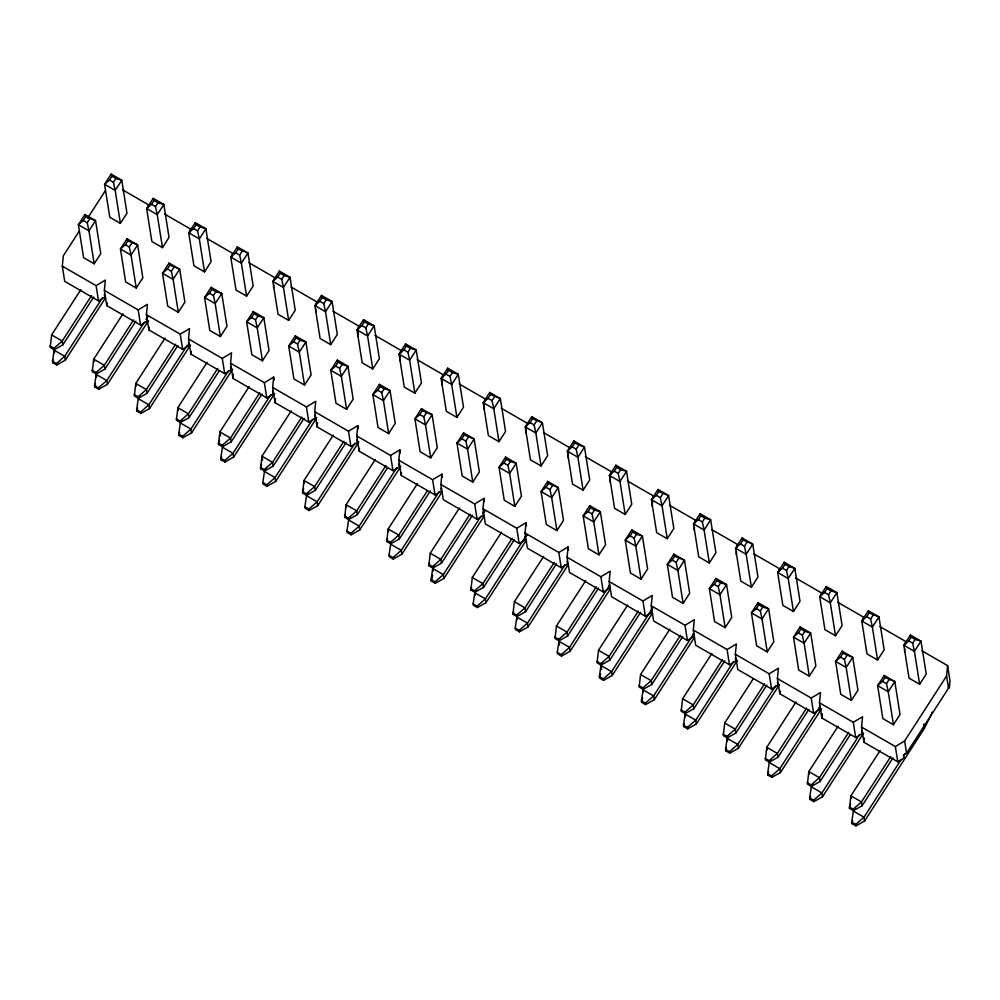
<?xml version="1.0" encoding="UTF-8"?>
<svg xmlns="http://www.w3.org/2000/svg" width="1000" height="1000" viewBox="0 0 1000 1000"><rect width="100%" height="100%" fill="white"/><g stroke="black" fill="none" stroke-linecap="round" stroke-linejoin="round"><path stroke-width="1.5" d="M104.338 294.075L104.812 297.062L98.5 300.863L64.713 281.375L62.312 266.163L63.312 255.812L79.25 231.112M146.412 318.325L146.888 321.325L140.575 325.125L106.788 305.637L104.375 290.425L105.375 280.075L96.1 285.65L62.312 266.163M106.788 305.637L107.062 302.825M148.05 207.662L148.338 204.713L122.662 189.9M188.475 342.587L188.95 345.588L182.638 349.375L148.85 329.9L146.438 314.688L147.438 304.325L138.162 309.913L104.375 290.425M148.85 329.9L149.125 327.075M190.113 231.925L190.4 228.962L164.725 214.163M230.538 366.85L231.012 369.837L224.7 373.638L190.912 354.15L188.512 338.938L189.513 328.587L180.225 334.162L146.438 314.688M190.912 354.15L191.188 351.337M232.188 256.188L232.475 253.225L206.788 238.425M272.6 391.112L273.075 394.1L266.762 397.9L232.987 378.413L230.575 363.2L231.575 352.85L222.288 358.425L188.512 338.938M232.987 378.413L233.388 374.188M273.538 287.838L273.825 284.875M274.25 280.438L274.538 277.488L248.863 262.675M314.675 415.363L315.15 418.363L308.837 422.15L275.05 402.675L272.638 387.463L273.637 377.1L264.363 382.688L230.575 363.2M275.05 402.675L275.462 398.45M315.6 312.1L315.887 309.137M316.175 306.188L316.6 301.75L290.925 286.938M356.737 439.625L357.212 442.612L350.9 446.413L317.113 426.925L314.7 411.712L315.712 401.362L306.425 406.938L272.638 387.463M317.113 426.925L317.525 422.7M357.663 336.362L358.1 331.925M358.375 328.963L358.663 326L332.987 311.2M398.8 463.888L399.275 466.875L392.962 470.675L359.175 451.188L356.775 435.975L357.775 425.625L348.488 431.2L314.7 411.712M359.175 451.188L359.45 448.375M399.738 360.613L400.163 356.175M400.45 353.225L400.737 350.262L375.05 335.45M440.875 488.137L441.337 491.138L435.037 494.925L401.25 475.45L398.837 460.238L399.837 449.875L390.562 455.462L356.775 435.975M401.25 475.45L401.525 472.625M441.8 384.875L442.8 374.525L417.125 359.712M484.913 511.213L482.938 512.4L483.413 515.4L477.1 519.188L443.312 499.7L440.9 484.487L441.9 474.137L432.625 479.712L398.837 460.238M483.862 409.137L484.288 404.7M484.575 401.737L484.862 398.775L459.188 383.975M526.987 535.462L525 536.663L525.475 539.65L519.163 543.45L485.375 523.962L482.975 508.75L483.975 498.4L474.688 503.975L440.9 484.487M525.925 433.387L526.362 428.95M526.65 426L526.925 423.038L501.25 408.225M567.062 560.913L567.537 563.913L561.225 567.7L527.45 548.225L525.037 533.013L526.038 522.65L516.75 528.237L482.975 508.75M568 457.65L568.562 451.737M609.138 585.175L609.612 588.175L603.3 591.962L569.513 572.475L567.1 557.263L568.1 546.912L558.825 552.487L525.037 533.013M610.062 481.912L610.487 477.475M610.775 474.513L611.062 471.55L585.388 456.75M651.2 609.438L651.675 612.425L645.362 616.225L611.575 596.737L609.163 581.525L610.163 571.175L600.887 576.75L567.1 557.263M652.125 506.163L652.562 501.725M652.837 498.775L653.125 495.812L627.45 481M693.263 633.688L693.737 636.688L687.425 640.487L653.637 621L651.237 605.788L652.237 595.438L642.95 601.013L609.163 581.525M694.188 530.425L694.475 527.463M694.912 523.025L695.2 520.075L669.513 505.262M735.337 657.95L735.8 660.95L729.488 664.737L695.713 645.263L693.3 630.05L694.3 619.688L685.013 625.275L651.237 605.788M736.263 554.688L736.55 551.725M736.975 547.288L737.262 544.325L711.587 529.525M777.4 682.212L777.875 685.2L771.562 689L737.775 669.513L735.362 654.3L736.363 643.95L727.087 649.525L693.3 630.05M779.038 571.55L779.325 568.587L753.65 553.787M819.463 706.475L819.938 709.463L813.625 713.263L779.837 693.775L777.425 678.562L778.438 668.213L769.15 673.787L735.362 654.3M779.837 693.775L780.113 690.962M821.112 595.8L821.388 592.85L795.713 578.038M861.525 730.725L862 733.725L855.688 737.513L821.9 718.037L819.5 702.825L820.5 692.463L811.213 698.05L777.425 678.562M821.9 718.037L822.312 713.812M863.175 620.062L863.462 617.1L837.788 602.3M921.912 650.812L947.588 665.625L950 680.837L949.325 687.875L948.85 684.887L948.525 688.2L906.562 753.2L903.6 754.987L904.075 757.975L897.763 761.775L863.975 742.288L861.562 727.075L862.562 716.725L853.288 722.3L819.5 702.825M863.975 742.288L864.375 738.062M904.525 651.725L904.812 648.763M905.238 644.325L905.525 641.363L879.85 626.562M948.525 688.2L946.587 675.975L947.588 665.625M93.763 296.962L62.85 344.862L54.2 349.725L50.225 347.425L51.638 334.913L80.887 289.6M52.488 361.25L54.125 350.175L64.725 356.287L65.338 360.125L56.688 364.975L52.713 362.688L52.488 361.25L56.463 363.537L56.688 364.975M135.825 321.225L104.913 369.125L96.263 373.975L92.287 371.688L93.7 359.175L122.95 313.863M94.562 385.513L96.2 374.438L106.8 380.55L107.4 384.375L98.763 389.237L94.787 386.95L94.562 385.513L98.525 387.8L98.763 389.237M177.9 345.475L146.975 393.375L138.338 398.237L134.362 395.95L135.775 383.438L165.012 338.125M190.562 344.975L149.462 408.638L140.825 413.5L136.85 411.2L136.625 409.762L138.262 398.688L139.938 396.087M219.125 371.037L189.05 417.638L180.4 422.5L176.425 420.2L177.838 407.688L207.087 362.388M232.625 369.225L191.537 432.9L182.887 437.75L178.912 435.462L178.688 434.025L180.325 422.95L182 420.35M262.025 394L231.112 441.9L222.463 446.75L218.487 444.462L219.9 431.95L249.15 386.637M220.75 458.288L222.4 447.212L232.987 453.325L233.6 457.15L224.963 462.013L220.987 459.725L220.75 458.288L224.725 460.575L224.963 462.013M304.088 418.25L273.175 466.15L264.538 471.012L260.562 468.725L261.975 456.213L291.212 410.9M316.762 417.75L275.663 481.413L267.025 486.275L263.05 483.975L262.825 482.537L264.462 471.463L266.137 468.862M346.163 442.512L315.238 490.412L306.6 495.275L302.625 492.975L304.037 480.462L333.275 435.163M358.825 442L317.738 505.675L309.088 510.525L305.113 508.237L304.887 506.8L306.525 495.725L308.2 493.125M387.388 468.062L357.312 514.675L348.663 519.525L344.688 517.238L346.1 504.725L375.35 459.412M400.887 466.262L359.8 529.925L351.15 534.788L347.175 532.5L346.95 531.062L348.587 519.987L350.275 517.388M430.288 491.037L399.375 538.925L390.725 543.787L386.75 541.5L388.162 528.987L417.413 483.675M389.012 555.312L390.662 544.237L401.262 550.35L401.863 554.188L393.225 559.05L389.25 556.75L389.012 555.312L392.987 557.612L393.225 559.05M472.362 515.288L441.438 563.188L432.8 568.05L428.825 565.75L430.238 553.237L459.475 507.938M484.188 516.075L443.925 578.45L435.288 583.3L431.312 581.013L431.087 579.575L432.725 568.5L434.4 565.9M514.425 539.55L483.5 587.45L474.862 592.3L470.887 590.013L472.3 577.5L501.55 532.188M526.25 540.337L486 602.7L477.35 607.562L473.375 605.275L473.15 603.837L474.787 592.762L476.463 590.163M556.487 563.812L525.575 611.7L516.925 616.562L512.95 614.275L514.362 601.763L543.612 556.45M515.212 628.088L516.85 617.025L527.45 623.138L528.062 626.962L519.412 631.825L515.45 629.525L515.212 628.088L519.188 630.388L519.412 631.825M598.55 588.062L567.638 635.962L559 640.825L555.025 638.525L556.438 626.013L585.675 580.712M557.288 652.35L558.925 641.275L569.525 647.387L570.125 651.225L561.487 656.087L557.513 653.787L557.288 652.35L561.263 654.65L561.487 656.087M640.625 612.325L609.7 660.225L601.062 665.088L597.087 662.788L598.5 650.275L627.737 604.963M652.45 613.112L612.2 675.487L603.55 680.337L599.575 678.05L599.35 676.612L600.988 665.537L602.663 662.938M682.688 636.587L651.775 684.488L643.125 689.338L639.15 687.05L640.562 674.538L669.812 629.225M641.413 700.875L643.05 689.8L653.65 695.913L654.262 699.737L645.612 704.6L641.637 702.312L641.413 700.875L645.387 703.162L645.612 704.6M724.75 660.837L693.838 708.737L685.188 713.6L681.213 711.312L682.625 698.8L711.875 653.487M683.475 725.125L685.125 714.05L695.725 720.163L696.325 724L687.688 728.863L683.713 726.562L683.475 725.125L687.45 727.425L687.688 728.863M766.812 685.1L735.9 733L727.262 737.862L723.288 735.562L724.7 723.05L753.1 679.038M725.55 749.388L727.188 738.312L737.788 744.425L738.388 748.263L729.75 753.112L725.775 750.825L725.55 749.388L729.525 751.675L729.75 753.112M808.888 709.362L777.962 757.262L769.325 762.113L765.35 759.825L766.762 747.312L796.012 702M821.55 708.85L780.462 772.513L771.812 777.375L767.837 775.088L767.613 773.65L769.25 762.575L770.925 759.975M850.113 734.912L820.037 781.513L811.388 786.375L807.412 784.087L808.825 771.575L838.075 726.263M863.612 733.112L822.525 796.775L813.875 801.637L809.9 799.338L809.675 797.9L811.312 786.825L813 784.225M893.012 757.875L862.1 805.775L853.45 810.638L849.488 808.337L850.888 795.825L880.138 750.525M931.213 714.675L924.137 728.787L864.587 821.038L855.95 825.888L851.975 823.6L851.75 822.163L853.388 811.087L855.062 808.487M931.625 713.312L931.888 712.125M52.713 362.688L53.388 359.787M94.787 386.95L95.463 384.05M136.85 411.2L137.525 408.312M178.912 435.462L179.587 432.575M218.487 444.462L219.5 440.125M220.987 459.725L221.65 456.825M260.562 468.725L261.562 464.375M302.625 492.975L303.637 488.638M344.688 517.238L345.363 514.35M386.75 541.5L387.425 538.6M428.825 565.75L429.5 562.863M431.312 581.013L432.663 575.225M470.887 590.013L471.562 587.125M512.95 614.275L513.625 611.375M599.913 676.6L600.588 673.713M641.637 702.312L642.65 697.962M683.713 726.562L684.375 723.675M725.775 750.825L726.45 747.925M767.837 775.088L768.512 772.188M809.9 799.338L810.575 796.45M849.488 808.337L850.487 804M851.975 823.6L852.65 820.713M923.525 724.95L924.05 724.087M84.95 214.525L78.375 224.725L83.588 257.663L94.188 263.775L100.775 253.588L95.55 220.637L84.95 214.525L85.738 216.637L95.55 220.637L88.975 230.837L94.188 263.775M111.163 174.112L104.575 184.3L109.787 217.25L120.388 223.363L126.975 213.162L121.762 180.225L111.163 174.112L111.938 176.213L115.913 178.5L121.762 180.225L115.175 190.413L120.388 223.363M89.712 218.925L87.238 222.75L88.975 230.837L78.375 224.725L83.263 220.463L85.738 216.637M115.913 178.5L113.45 182.325L115.175 190.413L104.575 184.3L109.475 180.037L111.938 176.213M87.65 218.113L105.275 190.8M127.025 238.787L120.438 248.988L125.662 281.925L136.25 288.038L142.838 277.838L137.625 244.9L127.025 238.787L127.8 240.888L137.625 244.9L131.037 255.1L136.25 288.038M153.225 198.363L146.637 208.562L151.862 241.5L162.463 247.613L169.037 237.425L163.825 204.475L153.225 198.363L154 200.475L157.975 202.763L163.825 204.475L157.238 214.675L162.463 247.613M91.487 295.712L62.237 341.025L53.975 348.288L54.2 349.725M131.775 243.188L129.312 247.013L131.037 255.1L120.438 248.988L125.337 244.713L127.8 240.888M157.975 202.763L155.512 206.588L157.238 214.675L146.637 208.562L151.537 204.288L154 200.475M102.475 297.812L64.725 356.287L56.463 363.537M65.338 360.125L105.588 297.75M169.088 263.05L162.5 273.25L167.725 306.188L178.325 312.3L184.9 302.1L179.688 269.163L169.088 263.05L169.862 265.15L179.688 269.163L173.1 279.363L178.325 312.3M195.287 222.625L188.713 232.825L193.925 265.763L204.525 271.875L211.1 261.675L205.888 228.738L195.287 222.625L196.075 224.725L200.05 227.025L205.888 228.738L199.312 238.938L204.525 271.875M133.55 319.975L104.3 365.288L96.037 372.537L96.263 373.975M173.837 267.438L171.375 271.262L173.1 279.363L162.5 273.25L167.4 268.975L169.862 265.15M200.05 227.025L197.575 230.837L199.312 238.938L188.713 232.825L193.6 228.55L196.075 224.725M144.537 322.075L106.8 380.55L98.525 387.8M146.213 319.475L147.887 316.875M107.4 384.375L148.5 320.712M211.15 287.312L204.575 297.5L209.788 330.438L220.387 336.55L226.975 326.362L221.75 293.425L211.15 287.312L211.938 289.413L215.912 291.7L221.75 293.425L215.175 303.612L220.387 336.55M237.35 246.887L230.775 257.075L235.987 290.025L246.588 296.137L253.175 285.938L247.95 253L237.35 246.887L238.137 248.988L247.95 253L241.375 263.188L246.588 296.137M175.613 344.237L146.375 389.55L138.112 396.8L138.338 398.237M215.912 291.7L213.438 295.525L215.175 303.612L204.575 297.5L209.462 293.238L211.938 289.413M242.113 251.275L239.638 255.1L241.375 263.188L230.775 257.075L235.675 252.812L238.137 248.988M187.438 345.037L148.863 404.8L140.6 412.062L140.825 413.5M253.225 311.562L246.637 321.763L251.85 354.7L262.45 360.812L269.037 350.613L263.825 317.675L253.225 311.562L254 313.663L257.975 315.963L263.825 317.675L257.238 327.875L262.45 360.812M279.425 271.137L272.838 281.337L278.062 314.275L288.663 320.387L295.238 310.2L290.025 277.25L279.425 271.137L280.2 273.25L284.175 275.538L290.025 277.25L283.438 287.45L288.663 320.387M217.688 368.5L188.438 413.8L180.175 421.062L180.4 422.5M257.975 315.963L255.512 319.788L257.238 327.875L246.637 321.763L251.537 317.488L254 313.663M284.175 275.538L281.712 279.363L283.438 287.45L272.838 281.337L277.738 277.062L280.2 273.25M228.663 370.588L190.925 429.062L182.662 436.312L182.887 437.75M295.287 335.825L288.7 346.025L293.925 378.963L304.525 385.075L311.1 374.875L305.887 341.938L295.287 335.825L296.062 337.925L300.038 340.213L305.887 341.938L299.3 352.137L304.525 385.075M321.488 295.4L314.9 305.6L320.125 338.537L330.725 344.65L337.3 334.45L332.088 301.512L321.488 295.4L322.275 297.5L326.238 299.8L332.088 301.512L325.5 311.712L330.725 344.65M259.75 392.75L230.5 438.062L222.237 445.312L222.463 446.75M300.038 340.213L297.575 344.038L299.3 352.137L288.7 346.025L293.6 341.75L296.062 337.925M326.238 299.8L323.775 303.625L325.5 311.712L314.9 305.6L319.8 301.325L322.275 297.5M270.738 394.85L232.987 453.325L224.725 460.575M233.6 457.15L274.7 393.488M337.35 360.087L330.775 370.275L335.988 403.225L346.587 409.338L353.162 399.137L347.95 366.2L337.35 360.087L338.137 362.188L342.113 364.475L347.95 366.2L341.375 376.388L346.587 409.338M363.55 319.662L356.975 329.862L362.188 362.8L372.788 368.913L379.375 358.713L374.15 325.775L363.55 319.662L364.338 321.763L368.312 324.05L374.15 325.775L367.575 335.975L372.788 368.913M301.812 417.013L272.575 462.325L264.3 469.575L264.538 471.012M342.113 364.475L339.637 368.3L341.375 376.388L330.775 370.275L335.662 366.012L338.137 362.188M368.312 324.05L365.838 327.875L367.575 335.975L356.975 329.862L361.863 325.588L364.338 321.763M312.8 419.113L275.062 477.575L266.8 484.837L267.025 486.275M379.412 384.338L372.837 394.538L378.05 427.475L388.65 433.587L395.238 423.387L390.012 390.45L379.412 384.338L380.2 386.438L384.175 388.738L390.012 390.45L383.438 400.65L388.65 433.587M405.625 343.913L399.038 354.113L404.25 387.05L414.85 393.162L421.438 382.975L416.225 350.025L405.625 343.913L406.4 346.025L410.375 348.312L416.225 350.025L409.637 360.225L414.85 393.162M343.875 441.275L314.637 486.575L306.375 493.837L306.6 495.275M384.175 388.738L381.7 392.562L383.438 400.65L372.837 394.538L377.725 390.262L380.2 386.438M410.375 348.312L407.912 352.137L409.637 360.225L399.038 354.113L403.938 349.85L406.4 346.025M354.862 443.375L317.125 501.838L308.863 509.087L309.088 510.525M421.488 408.6L414.9 418.8L420.125 451.737L430.712 457.85L437.3 447.65L432.088 414.712L421.488 408.6L422.262 410.7L432.088 414.712L425.5 424.913L430.712 457.85M447.688 368.175L441.1 378.375L446.325 411.312L456.925 417.425L463.5 407.225L458.288 374.288L447.688 368.175L448.462 370.275L452.438 372.575L458.288 374.288L451.7 384.487L456.925 417.425M385.95 465.525L356.7 510.838L348.438 518.088L348.663 519.525M426.238 413L423.775 416.812L425.5 424.913L414.9 418.8L419.8 414.525L422.262 410.7M452.438 372.575L449.975 376.4L451.7 384.487L441.1 378.375L446 374.1L448.462 370.275M396.925 467.625L359.188 526.1L350.925 533.35L351.15 534.788M463.55 432.863L456.962 443.05L462.188 476L472.788 482.113L479.363 471.912L474.15 438.975L463.55 432.863L464.325 434.963L474.15 438.975L467.562 449.162L472.788 482.113M489.75 392.438L483.175 402.638L488.387 435.575L498.988 441.688L505.562 431.488L500.35 398.55L489.75 392.438L490.538 394.538L500.35 398.55L493.775 408.75L498.988 441.688M427.175 491.087L398.762 535.1L390.5 542.35L390.725 543.787M468.3 437.25L465.838 441.075L467.562 449.162L456.962 443.05L461.863 438.787L464.325 434.963M494.513 396.825L492.038 400.65L493.775 408.75L483.175 402.638L488.062 398.363L490.538 394.538M439 491.887L401.262 550.35L392.987 557.612M401.863 554.188L442.125 491.825M505.613 457.113L499.038 467.312L504.25 500.25L514.85 506.362L521.438 496.175L516.213 463.225L505.613 457.113L506.4 459.225L510.375 461.512L516.213 463.225L509.637 473.425L514.85 506.362M531.812 416.7L525.237 426.887L530.45 459.825L541.05 465.938L547.638 455.75L542.413 422.812L531.812 416.7L532.6 418.8L542.413 422.812L535.837 433L541.05 465.938M470.075 514.05L440.838 559.35L432.562 566.613L432.8 568.05M510.375 461.512L507.9 465.337L509.637 473.425L499.038 467.312L503.925 463.038L506.4 459.225M536.575 421.087L534.1 424.913L535.837 433L525.237 426.887L530.125 422.625L532.6 418.8M481.062 516.15L443.325 574.612L435.062 581.862L435.288 583.3M482.738 513.55L484.412 510.95M547.688 481.375L541.1 491.575L546.312 524.513L556.912 530.625L563.5 520.425L558.275 487.488L547.688 481.375L548.462 483.475L558.275 487.488L551.7 497.688L556.912 530.625M573.888 440.95L567.3 451.15L572.525 484.087L583.112 490.2L589.7 480L584.487 447.062L573.888 440.95L574.663 443.05L584.487 447.062L577.9 457.262L583.112 490.2M512.15 538.3L482.9 583.612L474.637 590.862L474.862 592.3M552.438 485.775L549.975 489.6L551.7 497.688L541.1 491.575L546 487.3L548.462 483.475M578.638 445.35L576.175 449.175L577.9 457.262L567.3 451.15L572.2 446.875L574.663 443.05M526.487 535.212L485.387 598.875L477.125 606.125L477.35 607.562M589.75 505.637L583.162 515.837L588.387 548.775L598.987 554.888L605.562 544.688L600.35 511.75L589.75 505.637L590.525 507.738L594.5 510.025L600.35 511.75L593.763 521.95L598.987 554.888M615.95 465.213L609.362 475.412L614.587 508.35L625.188 514.462L631.763 504.263L626.55 471.325L615.95 465.213L616.725 467.312L620.7 469.6L626.55 471.325L619.963 481.525L625.188 514.462M554.212 562.562L524.963 607.875L516.7 615.125L516.925 616.562M594.5 510.025L592.038 513.85L593.763 521.95L583.162 515.837L588.062 511.562L590.525 507.738M620.7 469.6L618.237 473.425L619.963 481.525L609.362 475.412L614.263 471.138L616.725 467.312M565.2 564.663L527.45 623.138L519.188 630.388M528.062 626.962L568.312 564.6M631.812 529.888L625.237 540.087L630.45 573.025L641.05 579.138L647.625 568.95L642.412 536L631.812 529.888L632.6 532L636.575 534.288L642.412 536L635.825 546.2L641.05 579.138M658.012 489.475L651.438 499.663L656.65 532.612L667.25 538.725L673.838 528.525L668.612 495.588L658.012 489.475L658.8 491.575L668.612 495.588L662.038 505.775L667.25 538.725M596.275 586.825L567.025 632.125L558.763 639.388L559 640.825M636.575 534.288L634.1 538.112L635.825 546.2L625.237 540.087L630.125 535.825L632.6 532M662.775 493.862L660.3 497.688L662.038 505.775L651.438 499.663L656.325 495.4L658.8 491.575M609.775 585.025L569.525 647.387L561.263 654.65M570.125 651.225L610.388 588.85M673.875 554.15L667.3 564.35L672.513 597.288L683.112 603.4L689.7 593.2L684.475 560.262L673.875 554.15L674.663 556.25L684.475 560.262L677.9 570.462L683.112 603.4M700.088 513.725L693.5 523.925L698.713 556.862L709.312 562.975L715.9 552.775L710.675 519.837L700.088 513.725L700.863 515.825L704.837 518.125L710.675 519.837L704.1 530.037L709.312 562.975M638.337 611.075L609.1 656.388L600.837 663.65L601.062 665.088M678.637 558.55L676.162 562.375L677.9 570.462L667.3 564.35L672.188 560.075L674.663 556.25M704.837 518.125L702.375 521.95L704.1 530.037L693.5 523.925L698.4 519.65L700.863 515.825M652.675 607.987L611.587 671.65L603.325 678.9L603.55 680.337M715.95 578.413L709.362 588.612L714.575 621.55L725.175 627.663L731.762 617.463L726.55 584.525L715.95 578.413L716.725 580.513L720.7 582.8L726.55 584.525L719.963 594.725L725.175 627.663M742.15 537.987L735.562 548.188L740.788 581.125L751.388 587.238L757.962 577.038L752.75 544.1L742.15 537.987L742.925 540.087L752.75 544.1L746.162 554.3L751.388 587.238M680.413 635.337L651.162 680.65L642.9 687.9L643.125 689.338M720.7 582.8L718.238 586.625L719.963 594.725L709.362 588.612L714.262 584.338L716.725 580.513M746.9 542.388L744.438 546.2L746.162 554.3L735.562 548.188L740.462 543.913L742.925 540.087M693.913 633.538L653.65 695.913L645.387 703.162M654.262 699.737L694.513 637.375M758.012 602.675L751.425 612.863L756.65 645.8L767.25 651.912L773.825 641.725L768.612 608.787L758.012 602.675L758.787 604.775L762.763 607.062L768.612 608.787L762.025 618.975L767.25 651.912M784.212 562.25L777.638 572.438L782.85 605.388L793.45 611.5L800.025 601.3L794.812 568.362L784.212 562.25L785 564.35L788.975 566.638L794.812 568.362L788.225 578.55L793.45 611.5M722.475 659.6L693.225 704.912L684.963 712.163L685.188 713.6M762.763 607.062L760.3 610.887L762.025 618.975L751.425 612.863L756.325 608.6L758.787 604.775M788.975 566.638L786.5 570.462L788.225 578.55L777.638 572.438L782.525 568.175L785 564.35M733.462 661.7L695.725 720.163L687.45 727.425M696.325 724L737.425 660.337M800.075 626.925L793.5 637.125L798.713 670.062L809.312 676.175L815.888 665.975L810.675 633.038L800.075 626.925L800.863 629.025L804.837 631.325L810.675 633.038L804.1 643.238L809.312 676.175M826.275 586.5L819.7 596.7L824.912 629.637L835.512 635.75L842.1 625.562L836.875 592.612L826.275 586.5L827.062 588.612L831.038 590.9L836.875 592.612L830.3 602.812L835.512 635.75M764.538 683.863L735.3 729.163L727.025 736.425L727.262 737.862M804.837 631.325L802.362 635.15L804.1 643.238L793.5 637.125L798.388 632.85L800.863 629.025M831.038 590.9L828.562 594.725L830.3 602.812L819.7 596.7L824.587 592.425L827.062 588.612M775.525 685.95L737.788 744.425L729.525 751.675M738.388 748.263L779.488 684.587M842.138 651.188L835.562 661.388L840.775 694.325L851.375 700.438L857.962 690.238L852.738 657.3L842.138 651.188L842.925 653.288L852.738 657.3L846.162 667.5L851.375 700.438M868.35 610.763L861.762 620.962L866.975 653.9L877.575 660.013L884.163 649.812L878.95 616.875L868.35 610.763L869.125 612.863L878.95 616.875L872.362 627.075L877.575 660.013M806.6 708.112L777.362 753.425L769.1 760.675L769.325 762.113M846.9 655.575L844.425 659.4L846.162 667.5L835.562 661.388L840.462 657.113L842.925 653.288M873.1 615.163L870.638 618.987L872.362 627.075L861.762 620.962L866.663 616.688L869.125 612.863M820.113 706.312L779.85 768.688L771.587 775.938L771.812 777.375M884.212 675.45L877.625 685.638L882.85 718.587L893.45 724.7L900.025 714.5L894.812 681.562L884.212 675.45L884.987 677.55L894.812 681.562L888.225 691.75L893.45 724.7M910.413 635.025L903.825 645.225L909.05 678.162L919.65 684.275L926.225 674.075L921.012 641.137L910.413 635.025L911.188 637.125L915.163 639.412L921.012 641.137L914.425 651.338L919.65 684.275M848.675 732.375L819.425 777.688L811.162 784.938L811.388 786.375M888.962 679.837L886.5 683.662L888.225 691.75L877.625 685.638L882.525 681.375L884.987 677.55M915.163 639.412L912.7 643.238L914.425 651.338L903.825 645.225L908.725 640.95L911.188 637.125M859.663 734.475L821.912 792.938L813.65 800.2L813.875 801.637M890.738 756.637L861.488 801.938L853.225 809.2L853.45 810.638M861.562 727.075L895.35 746.562L904.625 740.987L946.587 675.975M900.888 760.025L863.988 817.2L855.713 824.45L855.95 825.888M903.4 756.137L905.075 753.538M109.475 180.037L113.45 182.325M151.537 204.288L155.512 206.588M193.6 228.55L197.575 230.837M235.675 252.812L239.638 255.1M277.738 277.062L281.712 279.363M319.8 301.325L323.775 303.625M361.863 325.588L365.838 327.875M403.938 349.85L407.912 352.137M446 374.1L449.975 376.4M488.062 398.363L492.038 400.65M530.125 422.625L534.1 424.913M572.2 446.875L576.175 449.175M614.263 471.138L618.237 473.425M656.325 495.4L660.3 497.688M698.4 519.65L702.375 521.95M740.462 543.913L744.438 546.2M782.525 568.175L786.5 570.462M824.587 592.425L828.562 594.725M866.663 616.688L870.638 618.987M908.725 640.95L912.7 643.238M543.325 432.488L569 447.3M83.263 220.463L87.238 222.75M125.337 244.713L129.312 247.013M167.4 268.975L171.375 271.262M209.462 293.238L213.438 295.525M251.537 317.488L255.512 319.788M293.6 341.75L297.575 344.038M335.662 366.012L339.637 368.3M377.725 390.262L381.7 392.562M419.8 414.525L423.775 416.812M461.863 438.787L465.838 441.075M503.925 463.038L507.9 465.337M546 487.3L549.975 489.6M588.062 511.562L592.038 513.85M630.125 535.825L634.1 538.112M672.188 560.075L676.162 562.375M714.262 584.338L718.238 586.625M756.325 608.6L760.3 610.887M798.388 632.85L802.362 635.15M840.462 657.113L844.425 659.4M882.525 681.375L886.5 683.662M51.638 334.913L62.237 341.025L62.85 344.862M430.238 553.237L440.838 559.35L441.438 563.188M472.3 577.5L482.9 583.612L483.5 587.45M514.362 601.763L524.963 607.875L525.575 611.7M556.438 626.013L567.025 632.125L567.638 635.962M598.5 650.275L609.1 656.388L609.7 660.225M640.562 674.538L651.162 680.65L651.775 684.488M682.625 698.8L693.225 704.912L693.838 708.737M724.7 723.05L735.3 729.163L735.9 733M50 345.988L53.975 348.288M92.062 370.25L96.037 372.537M134.137 394.513L138.112 396.8M176.2 418.762L180.175 421.062M218.263 443.025L222.237 445.312M260.325 467.287L264.3 469.575M302.4 491.538L306.375 493.837M344.462 515.8L348.438 518.088M386.525 540.062L390.5 542.35M428.6 564.312L432.562 566.613M470.662 588.575L474.637 590.862M512.725 612.837L516.7 615.125M554.788 637.087L558.763 639.388M596.862 661.35L600.837 663.65M638.925 685.612L642.9 687.9M680.987 709.875L684.963 712.163M723.05 734.125L727.025 736.425M765.125 758.388L769.1 760.675M807.188 782.65L811.162 784.938M849.25 806.9L853.225 809.2M138.262 398.688L148.863 404.8L149.462 408.638M180.325 422.95L190.925 429.062L191.537 432.9M264.462 471.463L275.062 477.575L275.663 481.413M306.525 495.725L317.125 501.838L317.738 505.675M348.587 519.987L359.188 526.1L359.8 529.925M769.25 762.575L779.85 768.688L780.462 772.513M811.312 786.825L821.912 792.938L822.525 796.775M853.388 811.087L863.988 817.2L864.587 821.038M136.625 409.762L140.6 412.062M178.688 434.025L182.662 436.312M262.825 482.537L266.8 484.837M304.887 506.8L308.863 509.087M346.95 531.062L350.925 533.35M431.087 579.575L435.062 581.862M473.15 603.837L477.125 606.125M599.35 676.612L603.325 678.9M767.613 773.65L771.587 775.938M809.675 797.9L813.65 800.2M851.75 822.163L855.713 824.45M904.625 740.987L906.562 753.2M895.35 746.562L897.763 761.775M853.288 722.3L855.688 737.513M862.1 805.775L861.488 801.938L850.888 795.825L851.3 798.388M811.213 698.05L813.625 713.263M820.037 781.513L819.425 777.688L808.825 771.575L809.237 774.125M769.15 673.787L771.562 689M777.962 757.262L777.362 753.425L766.762 747.312L767.163 749.862M727.087 649.525L729.488 664.737M727.188 738.312L727.588 740.863M685.013 625.275L687.425 640.487M685.125 714.05L685.525 716.612M642.95 601.013L645.362 616.225M643.05 689.8L643.462 692.35M600.887 576.75L603.3 591.962M612.2 675.487L611.587 671.65L600.988 665.537L601.6 669.375M568.1 546.912L568.587 549.975M558.825 552.487L561.225 567.7M558.925 641.275L559.525 645.113M526.038 522.65L526.525 525.712M516.75 528.237L519.163 543.45M516.85 617.025L517.263 619.575M483.975 498.4L484.45 501.45M474.688 503.975L477.1 519.188M486 602.7L485.387 598.875L474.787 592.762L475.2 595.312M441.9 474.137L442.388 477.188M432.625 479.712L435.037 494.925M443.925 578.45L443.325 574.612L432.725 568.5L433.125 571.062M399.837 449.875L400.325 452.938M390.562 455.462L392.962 470.675M399.375 538.925L398.762 535.1L388.162 528.987L388.575 531.538M357.775 425.625L358.263 428.675M348.488 431.2L350.9 446.413M357.312 514.675L356.7 510.838L346.1 504.725L346.512 507.275M306.425 406.938L308.837 422.15M315.238 490.412L314.637 486.575L304.037 480.462L304.438 483.025M273.637 377.1L274.125 380.163M264.363 382.688L266.762 397.9M273.175 466.15L272.575 462.325L261.975 456.213L262.575 460.037M222.288 358.425L224.7 373.638M231.112 441.9L230.5 438.062L219.9 431.95L220.512 435.788M180.225 334.162L182.638 349.375M189.05 417.638L188.438 413.8L177.838 407.688L178.238 410.25M138.162 309.913L140.575 325.125M146.975 393.375L146.375 389.55L135.775 383.438L136.175 385.988M96.1 285.65L98.5 300.863M104.913 369.125L104.3 365.288L93.7 359.175L94.113 361.725M96.2 374.438L96.6 376.987M54.125 350.175L54.538 352.725"/></g></svg>
